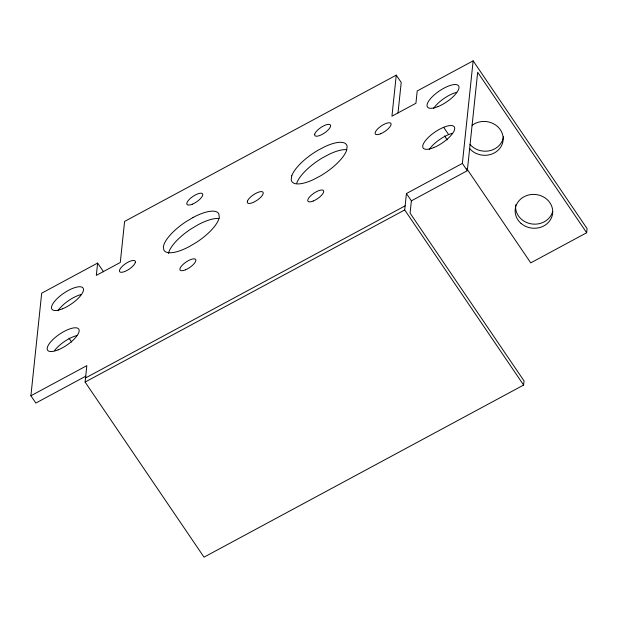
<?xml version="1.0" encoding="UTF-8"?>
<svg xmlns="http://www.w3.org/2000/svg" width="618" height="618" viewBox="0 0 618 618"><rect width="100%" height="100%" fill="white"/><g stroke="black" fill="none" stroke-linecap="round" stroke-linejoin="round"><path stroke-width="0.93" d="M85.856 376.138L35.852 403.06L30.9 395.767L41.684 293.187L97.613 263.067L103.554 271.82M97.613 263.067L96.315 275.381L120.286 262.472L124.597 221.437L396.262 75.149L391.951 116.184L415.922 103.276L417.212 90.962L473.141 60.842L462.364 163.422L406.428 193.542L411.387 200.835L410.089 213.148L524.049 380.943L523.616 385.053L204.017 557.158L85.106 382.063L86.829 365.647L30.9 395.767M398.007 112.978L401.213 82.441L396.262 75.149M523.616 385.053L404.705 209.95L406.428 193.542M411.387 200.835L467.316 170.715L477.668 72.244L586.667 232.747L530.738 262.866L466.745 168.637M586.667 232.747L587.1 228.645L473.141 60.842M85.539 377.953L405.138 205.848M85.106 382.063L404.705 209.95M443.678 127.3L448.629 134.593M444.512 135.898L447.223 139.892M462.364 163.422L467.316 170.715M68.984 338.123L71.696 342.117M58.015 310.754A18.826 6.574 -34.2 0 1 81.182 294.531M54.724 350.321A18.826 6.574 -34.2 0 1 76.871 335.559M168.459 253.45A32.939 11.503 -34.2 0 1 190.668 229.17L197.969 224.797A32.939 11.503 -34.2 0 1 219.066 218.517M296.725 183.106A32.939 11.503 -34.2 0 1 322.588 157.768L329.881 153.921A32.939 11.503 -34.2 0 1 346.752 149.656M433.542 108.529A18.826 6.574 -34.2 0 1 456.71 92.306M429.232 149.556A18.826 6.574 -34.2 0 1 452.399 133.333M472.098 125.307A18.826 16.918 6 0 1 498.826 127.818A18.826 16.918 6 0 1 496.169 151.804A18.826 16.918 6 0 1 469.525 148.451M503.469 136.763A18.826 16.918 6 0 1 489.773 150.707A18.826 16.918 6 0 1 469.958 144.349M552.67 211.456A18.826 16.918 6 0 1 531.032 223.824A18.826 16.918 6 0 1 515.706 204.728M314.701 134.23L314.686 135.249A9.409 3.283 -34.2 0 0 321.522 134.739L323.616 133.565A9.409 3.283 -34.2 0 0 330.553 126.342L330.568 125.323A9.409 3.283 -34.2 0 0 323.724 125.833L321.638 127.007A9.409 3.283 -34.2 0 0 314.701 134.23M247.416 201.182L247.27 202.271A9.409 3.283 -34.2 0 0 253.65 202.225L255.728 201.12A9.409 3.283 -34.2 0 0 263.09 193.882L263.245 192.793A9.409 3.283 -34.2 0 0 256.864 192.839L254.778 193.944A9.409 3.283 -34.2 0 0 247.416 201.182M291.766 175.806L291.209 179.645A32.939 11.503 -34.2 0 0 313.426 179.599L320.719 175.751A32.939 11.503 -34.2 0 0 346.582 150.413L347.138 146.582A32.939 11.503 -34.2 0 0 324.929 146.62L317.637 150.475A32.939 11.503 -34.2 0 0 291.766 175.806M193.009 217.505L185.717 221.87A32.939 11.503 -34.2 0 0 163.376 246.93L163.901 250.159A32.939 11.503 -34.2 0 0 189.664 246.404L196.957 242.032A32.939 11.503 -34.2 0 0 219.29 216.98L218.772 213.751A32.939 11.503 -34.2 0 0 193.009 217.505M135.388 262.225L135.296 261.26A9.409 3.283 -34.2 0 0 127.084 262.696A9.409 3.283 -34.2 0 0 119.444 270.529L119.529 271.487A9.409 3.283 -34.2 0 0 127.741 270.051A9.409 3.283 -34.2 0 0 135.388 262.225M521.059 223.415A18.826 16.918 6 0 0 552.237 215.558A18.826 16.918 6 0 0 528.498 195.01A18.826 16.918 6 0 0 521.059 223.415M192.298 204.203A9.409 3.283 -34.2 0 0 202.611 193.913A9.409 3.283 -34.2 0 0 189.44 199.266A9.409 3.283 -34.2 0 0 192.298 204.203M58.208 349.827A18.826 6.574 -34.2 0 0 78.834 329.239A18.826 6.574 -34.2 0 0 52.491 339.954A18.826 6.574 -34.2 0 0 58.208 349.827M62.518 308.799A18.826 6.574 -34.2 0 0 83.152 288.204A18.826 6.574 -34.2 0 0 56.802 298.927A18.826 6.574 -34.2 0 0 62.518 308.799M185.4 269.857A9.409 3.283 -34.2 0 0 195.713 259.56A9.409 3.283 -34.2 0 0 182.542 264.921A9.409 3.283 -34.2 0 0 185.4 269.857M380.611 133.766A9.409 3.283 -34.2 0 0 390.924 123.469A9.409 3.283 -34.2 0 0 377.752 128.83A9.409 3.283 -34.2 0 0 380.611 133.766M313.241 201.012A9.409 3.283 -34.2 0 0 323.554 190.715A9.409 3.283 -34.2 0 0 310.383 196.076A9.409 3.283 -34.2 0 0 313.241 201.012M433.736 147.602A18.826 6.574 -34.2 0 0 454.369 127.014A18.826 6.574 -34.2 0 0 428.019 137.729A18.826 6.574 -34.2 0 0 433.736 147.602M438.054 106.574A18.826 6.574 -34.2 0 0 458.68 85.987A18.826 6.574 -34.2 0 0 432.33 96.702A18.826 6.574 -34.2 0 0 438.054 106.574"/></g></svg>
